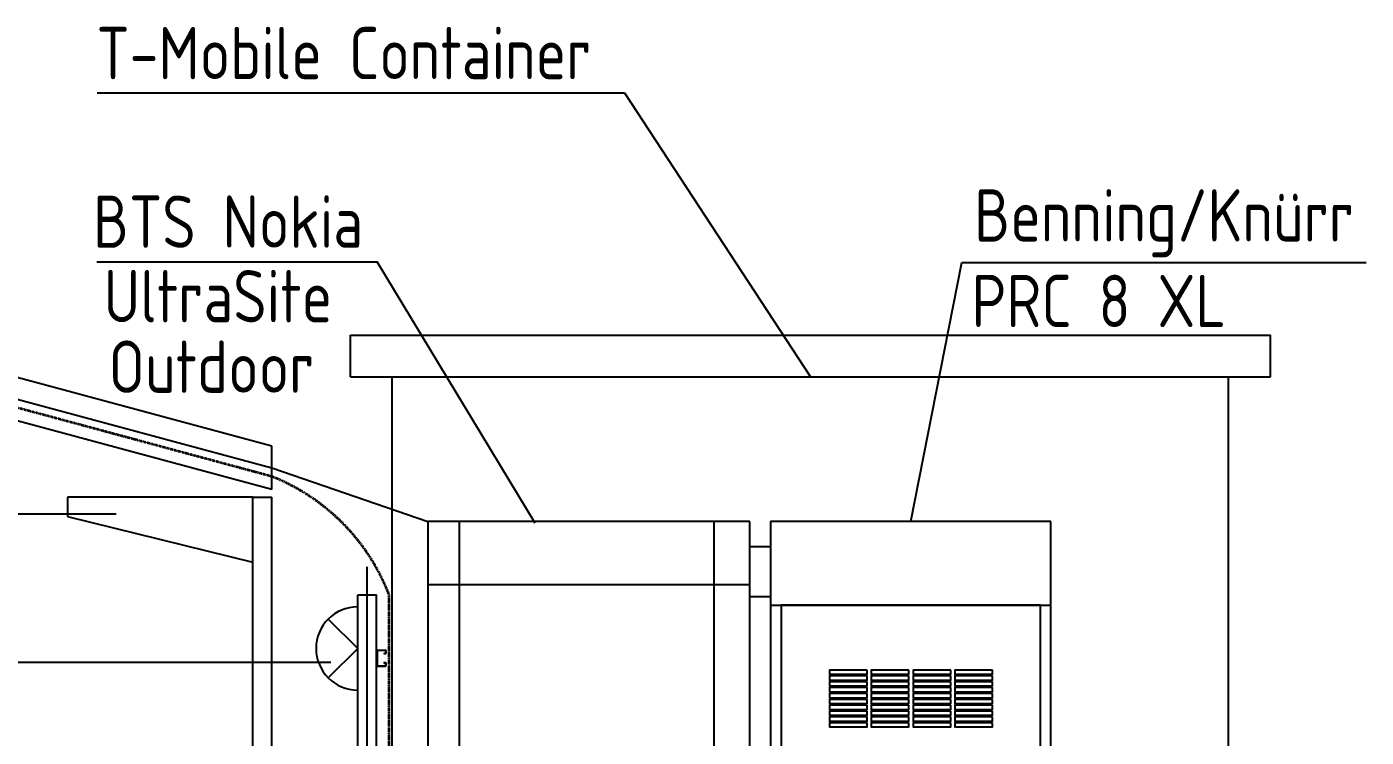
# Model space of a CAD drawing. Header units: millimetres. Extents: x -139278 to 641613, y -260926 to 217780.
# Drawn here: x 333592 to 336796, y 25770 to 27469 of the extents above; entities that cross this region are included whole.
import ezdxf

# ---------------------------------------------------------------- set-up
doc = ezdxf.new("R2010")
doc.units = ezdxf.units.MM
doc.linetypes.add('ACAD_ISO13W100', pattern=[36, 12, -3, 12, -3, 0, -3, 0, -3])
for name, color, linetype, lineweight in [('00_Legende', 7, 'Continuous', 18), ('10_31_Kabel_Feeder', 21, 'ACAD_ISO13W100', 35), ('70_T-Mobile', 220, 'Continuous', 25)]:
    doc.layers.add(name, color=color, linetype=linetype, lineweight=lineweight)
doc.styles.add('ISOCP', font='ISOCP', dxfattribs={"width": 0.9})

msp = doc.modelspace()

# ---------------------------------------------------------------- linework, layer by layer
for p, q in [((333759.68, 26906.736), (334430.635, 26906.736)), ((334808.447, 26281.412), (334430.635, 26906.736)), ((335706.284, 26285.412), (335828.508, 26904.807)), ((335828.508, 26904.807), (336795.57, 26904.807)), ((334178.304, 26465.496), (332823.286, 26831.412)), ((334178.304, 26361.914), (332810.021, 26731.412)), ((334178.304, 26361.914), (334178.304, 26465.496)), ((334133.304, 26344.001), (333689.809, 26344.001)), ((333689.809, 26344.001), (333689.809, 26298.071)), ((332735.824, 26303.851), (333806.57, 26303.851)), ((333689.809, 26298.071), (334133.304, 26188.829)), ((332652.575, 25949.515), (334319.961, 25949.515))]:
    msp.add_line(p, q)
at = {"ltscale": 4}
for p, q in [((334178.304, 26413.28), (332816.599, 26781.002)), ((334178.304, 26413.705), (334551.284, 26285.412))]:
    msp.add_line(p, q, dxfattribs=at)
at = {"ltscale": 5}
for p, q in [((334133.304, 24345.412), (334133.304, 26344.001)), ((334133.304, 26344.001), (334178.304, 26344.001)), ((334178.304, 24345.412), (334178.304, 26344.001)), ((334551.284, 26285.412), (334551.284, 24345.412)), ((335321.284, 26285.412), (334551.284, 26285.412)), ((334626.284, 26285.412), (334626.284, 24395.412)), ((335236.284, 24395.412), (335236.284, 26285.412)), ((335321.284, 24345.412), (335321.284, 26285.412)), ((335371.284, 26285.412), (335371.284, 24345.412)), ((336041.284, 26285.412), (335371.284, 26285.412)), ((336041.284, 24345.412), (336041.284, 26285.412)), ((335371.034, 26225.461), (335321.034, 26225.461)), ((334406.31, 24323.366), (334406.31, 26177.392)), ((334383.81, 24360.412), (334383.81, 26110.412)), ((334383.81, 26110.412), (334428.81, 26110.412)), ((334428.81, 24360.412), (334428.81, 26110.412)), ((334551.284, 26135.412), (335321.284, 26135.412)), ((335371.034, 26105.461), (335321.034, 26105.461)), ((335371.284, 26085.412), (336041.284, 26085.412)), ((334313.48, 26052.501), (334383.81, 25982.172)), ((334383.81, 25982.172), (334313.48, 25911.843))]:
    msp.add_line(p, q, dxfattribs=at)
for points in [[(335396.284, 24545.412), (336016.283, 24545.412), (336016.283, 26085.412), (335396.284, 26085.412)], [(335601.908, 25930.412), (335511.908, 25930.412), (335511.908, 25920.412), (335601.908, 25920.412)], [(335601.908, 25916.412), (335511.908, 25916.412), (335511.908, 25906.412), (335601.908, 25906.412)], [(335701.908, 25930.412), (335611.908, 25930.412), (335611.908, 25920.412), (335701.908, 25920.412)], [(335701.908, 25916.412), (335611.908, 25916.412), (335611.908, 25906.412), (335701.908, 25906.412)], [(335801.908, 25930.412), (335711.908, 25930.412), (335711.908, 25920.412), (335801.908, 25920.412)], [(335801.908, 25916.412), (335711.908, 25916.412), (335711.908, 25906.412), (335801.908, 25906.412)], [(335901.908, 25930.412), (335811.908, 25930.412), (335811.908, 25920.412), (335901.908, 25920.412)], [(335901.908, 25916.412), (335811.908, 25916.412), (335811.908, 25906.412), (335901.908, 25906.412)], [(335601.908, 25902.412), (335511.908, 25902.412), (335511.908, 25892.412), (335601.908, 25892.412)], [(335601.908, 25888.412), (335511.908, 25888.412), (335511.908, 25878.412), (335601.908, 25878.412)], [(335701.908, 25902.412), (335611.908, 25902.412), (335611.908, 25892.412), (335701.908, 25892.412)], [(335701.908, 25888.412), (335611.908, 25888.412), (335611.908, 25878.412), (335701.908, 25878.412)], [(335801.908, 25902.412), (335711.908, 25902.412), (335711.908, 25892.412), (335801.908, 25892.412)], [(335801.908, 25888.412), (335711.908, 25888.412), (335711.908, 25878.412), (335801.908, 25878.412)], [(335901.908, 25902.412), (335811.908, 25902.412), (335811.908, 25892.412), (335901.908, 25892.412)], [(335901.908, 25888.412), (335811.908, 25888.412), (335811.908, 25878.412), (335901.908, 25878.412)], [(335601.908, 25874.412), (335511.908, 25874.412), (335511.908, 25864.412), (335601.908, 25864.412)], [(335601.908, 25860.412), (335511.908, 25860.412), (335511.908, 25850.412), (335601.908, 25850.412)], [(335701.908, 25874.412), (335611.908, 25874.412), (335611.908, 25864.412), (335701.908, 25864.412)], [(335701.908, 25860.412), (335611.908, 25860.412), (335611.908, 25850.412), (335701.908, 25850.412)], [(335801.908, 25874.412), (335711.908, 25874.412), (335711.908, 25864.412), (335801.908, 25864.412)], [(335801.908, 25860.412), (335711.908, 25860.412), (335711.908, 25850.412), (335801.908, 25850.412)], [(335901.908, 25874.412), (335811.908, 25874.412), (335811.908, 25864.412), (335901.908, 25864.412)], [(335901.908, 25860.412), (335811.908, 25860.412), (335811.908, 25850.412), (335901.908, 25850.412)], [(335601.908, 25846.412), (335511.908, 25846.412), (335511.908, 25836.412), (335601.908, 25836.412)], [(335601.908, 25832.412), (335511.908, 25832.412), (335511.908, 25822.412), (335601.908, 25822.412)], [(335601.908, 25818.412), (335511.908, 25818.412), (335511.908, 25808.412), (335601.908, 25808.412)], [(335701.908, 25846.412), (335611.908, 25846.412), (335611.908, 25836.412), (335701.908, 25836.412)], [(335701.908, 25832.412), (335611.908, 25832.412), (335611.908, 25822.412), (335701.908, 25822.412)], [(335701.908, 25818.412), (335611.908, 25818.412), (335611.908, 25808.412), (335701.908, 25808.412)], [(335801.908, 25846.412), (335711.908, 25846.412), (335711.908, 25836.412), (335801.908, 25836.412)], [(335801.908, 25832.412), (335711.908, 25832.412), (335711.908, 25822.412), (335801.908, 25822.412)], [(335801.908, 25818.412), (335711.908, 25818.412), (335711.908, 25808.412), (335801.908, 25808.412)], [(335901.908, 25846.412), (335811.908, 25846.412), (335811.908, 25836.412), (335901.908, 25836.412)], [(335901.908, 25832.412), (335811.908, 25832.412), (335811.908, 25822.412), (335901.908, 25822.412)], [(335901.908, 25818.412), (335811.908, 25818.412), (335811.908, 25808.412), (335901.908, 25808.412)], [(335601.908, 25804.412), (335511.908, 25804.412), (335511.908, 25794.412), (335601.908, 25794.412)], [(335701.908, 25804.412), (335611.908, 25804.412), (335611.908, 25794.412), (335701.908, 25794.412)], [(335801.908, 25804.412), (335711.908, 25804.412), (335711.908, 25794.412), (335801.908, 25794.412)], [(335901.908, 25804.412), (335811.908, 25804.412), (335811.908, 25794.412), (335901.908, 25794.412)]]:
    msp.add_lwpolyline(points, close=True, dxfattribs=at)
msp.add_arc((334383.81, 25982.172), 99.46, 90, 270, dxfattribs=at)
at = {"layer": '00_Legende', "color": 5}
for p, q in [((334429.565, 25977.557), (334429.565, 25940.557)), ((334431.065, 25979.057), (334450.065, 25979.057)), ((334432.065, 25977.057), (334449.065, 25977.057)), ((334451.565, 25977.557), (334451.565, 25970.557)), ((334431.565, 25976.557), (334431.565, 25941.557)), ((334446.565, 25971.057), (334446.565, 25969.057)), ((334446.565, 25971.057), (334449.065, 25971.057)), ((334446.565, 25969.057), (334450.065, 25969.057)), ((334446.565, 25949.057), (334446.565, 25947.057)), ((334446.565, 25949.057), (334450.065, 25949.057)), ((334446.565, 25947.057), (334449.565, 25947.057)), ((334449.565, 25976.557), (334449.565, 25971.557)), ((334449.565, 25947.057), (334449.565, 25941.557)), ((334451.565, 25947.557), (334451.565, 25940.557)), ((334431.065, 25939.057), (334450.065, 25939.057)), ((334432.065, 25941.057), (334449.065, 25941.057))]:
    msp.add_line(p, q, dxfattribs=at)
for centre, radius, start, end in [((334431.065, 25977.557), 1.5, 90, 180), ((334432.065, 25976.557), 0.5, 90, 180), ((334449.065, 25976.557), 0.5, 0, 90), ((334450.065, 25977.557), 1.5, 0, 90), ((334449.065, 25971.557), 0.5, 270, 0), ((334450.065, 25970.557), 1.5, 270, 0), ((334450.065, 25947.557), 1.5, 0, 90), ((334431.065, 25940.557), 1.5, 180, 270), ((334432.065, 25941.557), 0.5, 180, 270), ((334449.065, 25941.557), 0.5, 270, 0), ((334450.065, 25940.557), 1.5, 270, 0)]:
    msp.add_arc(centre, radius, start, end, dxfattribs=at)
at = {"layer": '10_31_Kabel_Feeder', "color": 5, "ltscale": 0.1}
for p, q in [((334178.304, 26393.287), (332816.599, 26761.009)), ((334459.031, 24360.412), (334459.031, 26110.412))]:
    msp.add_line(p, q, dxfattribs=at)
msp.add_arc((333996.588, 25932.216), 495.588, 21.073568, 68.489706, dxfattribs=at)
at = {"layer": '70_T-Mobile'}
for p, q in [((333760.724, 27311.008), (335022.161, 27311.008)), ((335022.161, 27311.008), (335466.31, 26631.412)), ((334366.31, 26631.412), (334366.31, 26731.412)), ((334366.31, 26731.412), (336566.31, 26731.412)), ((336566.31, 26631.412), (336566.31, 26731.412)), ((334366.31, 26631.412), (336566.31, 26631.412)), ((334466.31, 24345.412), (334466.31, 26631.412)), ((336466.31, 25007.988), (336466.31, 26631.412))]:
    msp.add_line(p, q, dxfattribs=at)

# ---------------------------------------------------------------- texts
at = {"style": 'ISOCP', "width": 0.9}
for s, p in [('Benning/Knürr', (335858.261, 26955.095)), ('BTS Nokia', (333750.791, 26940.205)), ('UltraSite', (333776.465, 26761.997)), ('PRC 8 XL', (335851.9, 26750.54)), ('Outdoor', (333788.136, 26593.373))]:
    msp.add_text(s, height=125, dxfattribs=at).set_placement(p)
at = {"layer": '70_T-Mobile', "style": 'ISOCP', "width": 0.9}
msp.add_text('T-Mobile Container', height=125, dxfattribs=at).set_placement((333758.918, 27343.283))

doc.saveas('drawing.dxf')
